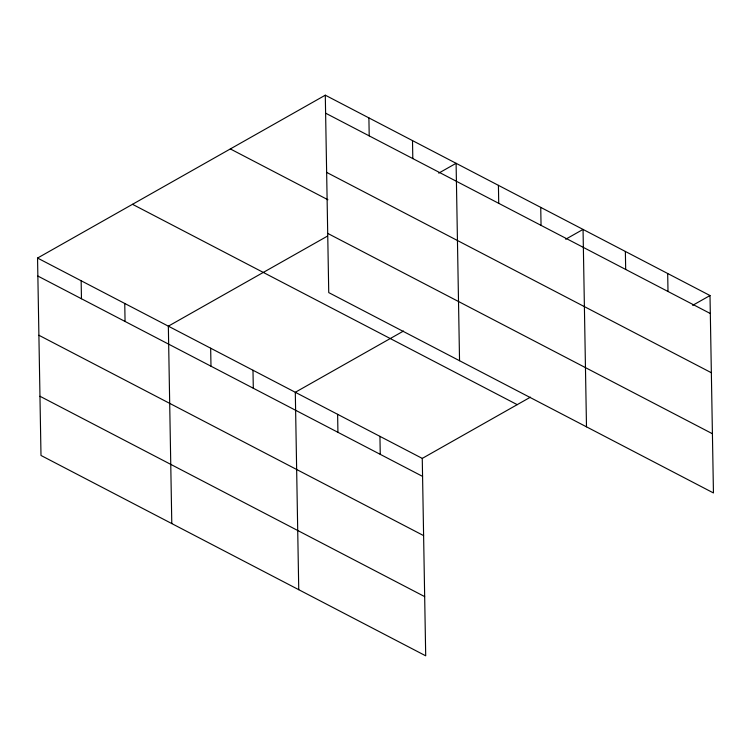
<?xml version="1.0" encoding="UTF-8"?>
<svg xmlns="http://www.w3.org/2000/svg" width="751" height="751" viewBox="0 0 751 751"><rect width="100%" height="100%" fill="white"/><g stroke="black" fill="none" stroke-linecap="round" stroke-linejoin="round"><path stroke-width="1.13" d="M37.55 258.053L422.259 458.401L425.704 655.811L40.995 455.463L37.55 258.053L325.296 95.189L710.005 295.537L713.45 492.947L328.741 292.599L325.296 95.189M327.511 236.086L168.346 326.169L171.791 523.578M438.744 173.134L456.101 163.305L459.546 360.715M403.512 331.041L295.303 392.285L298.748 589.695M565.691 239.25L583.048 229.421L586.493 426.831M422.259 458.401L530.459 397.157M692.647 305.357L710.005 295.537M325.615 113.176L710.315 313.524M326.647 172.392L711.347 372.731M230.341 148.933L327.924 199.757M327.708 233.392L712.417 433.74M132.505 204.31L517.214 404.658M37.86 276.049L422.569 476.387M38.902 335.256L423.602 535.604M39.963 396.256L424.662 596.604M667.686 273.495L668.005 291.491M625.367 251.463L625.686 269.449M540.739 207.379L541.049 225.375M498.42 185.347L498.73 203.333M412.496 140.597L412.815 158.592M379.94 436.359L380.25 454.355M368.901 117.898L369.21 135.884M337.621 414.327L337.931 432.313M252.984 370.252L253.303 388.239M210.665 348.211L210.984 366.197M124.75 303.47L125.06 321.456M81.146 280.761L81.465 298.748"/></g></svg>
